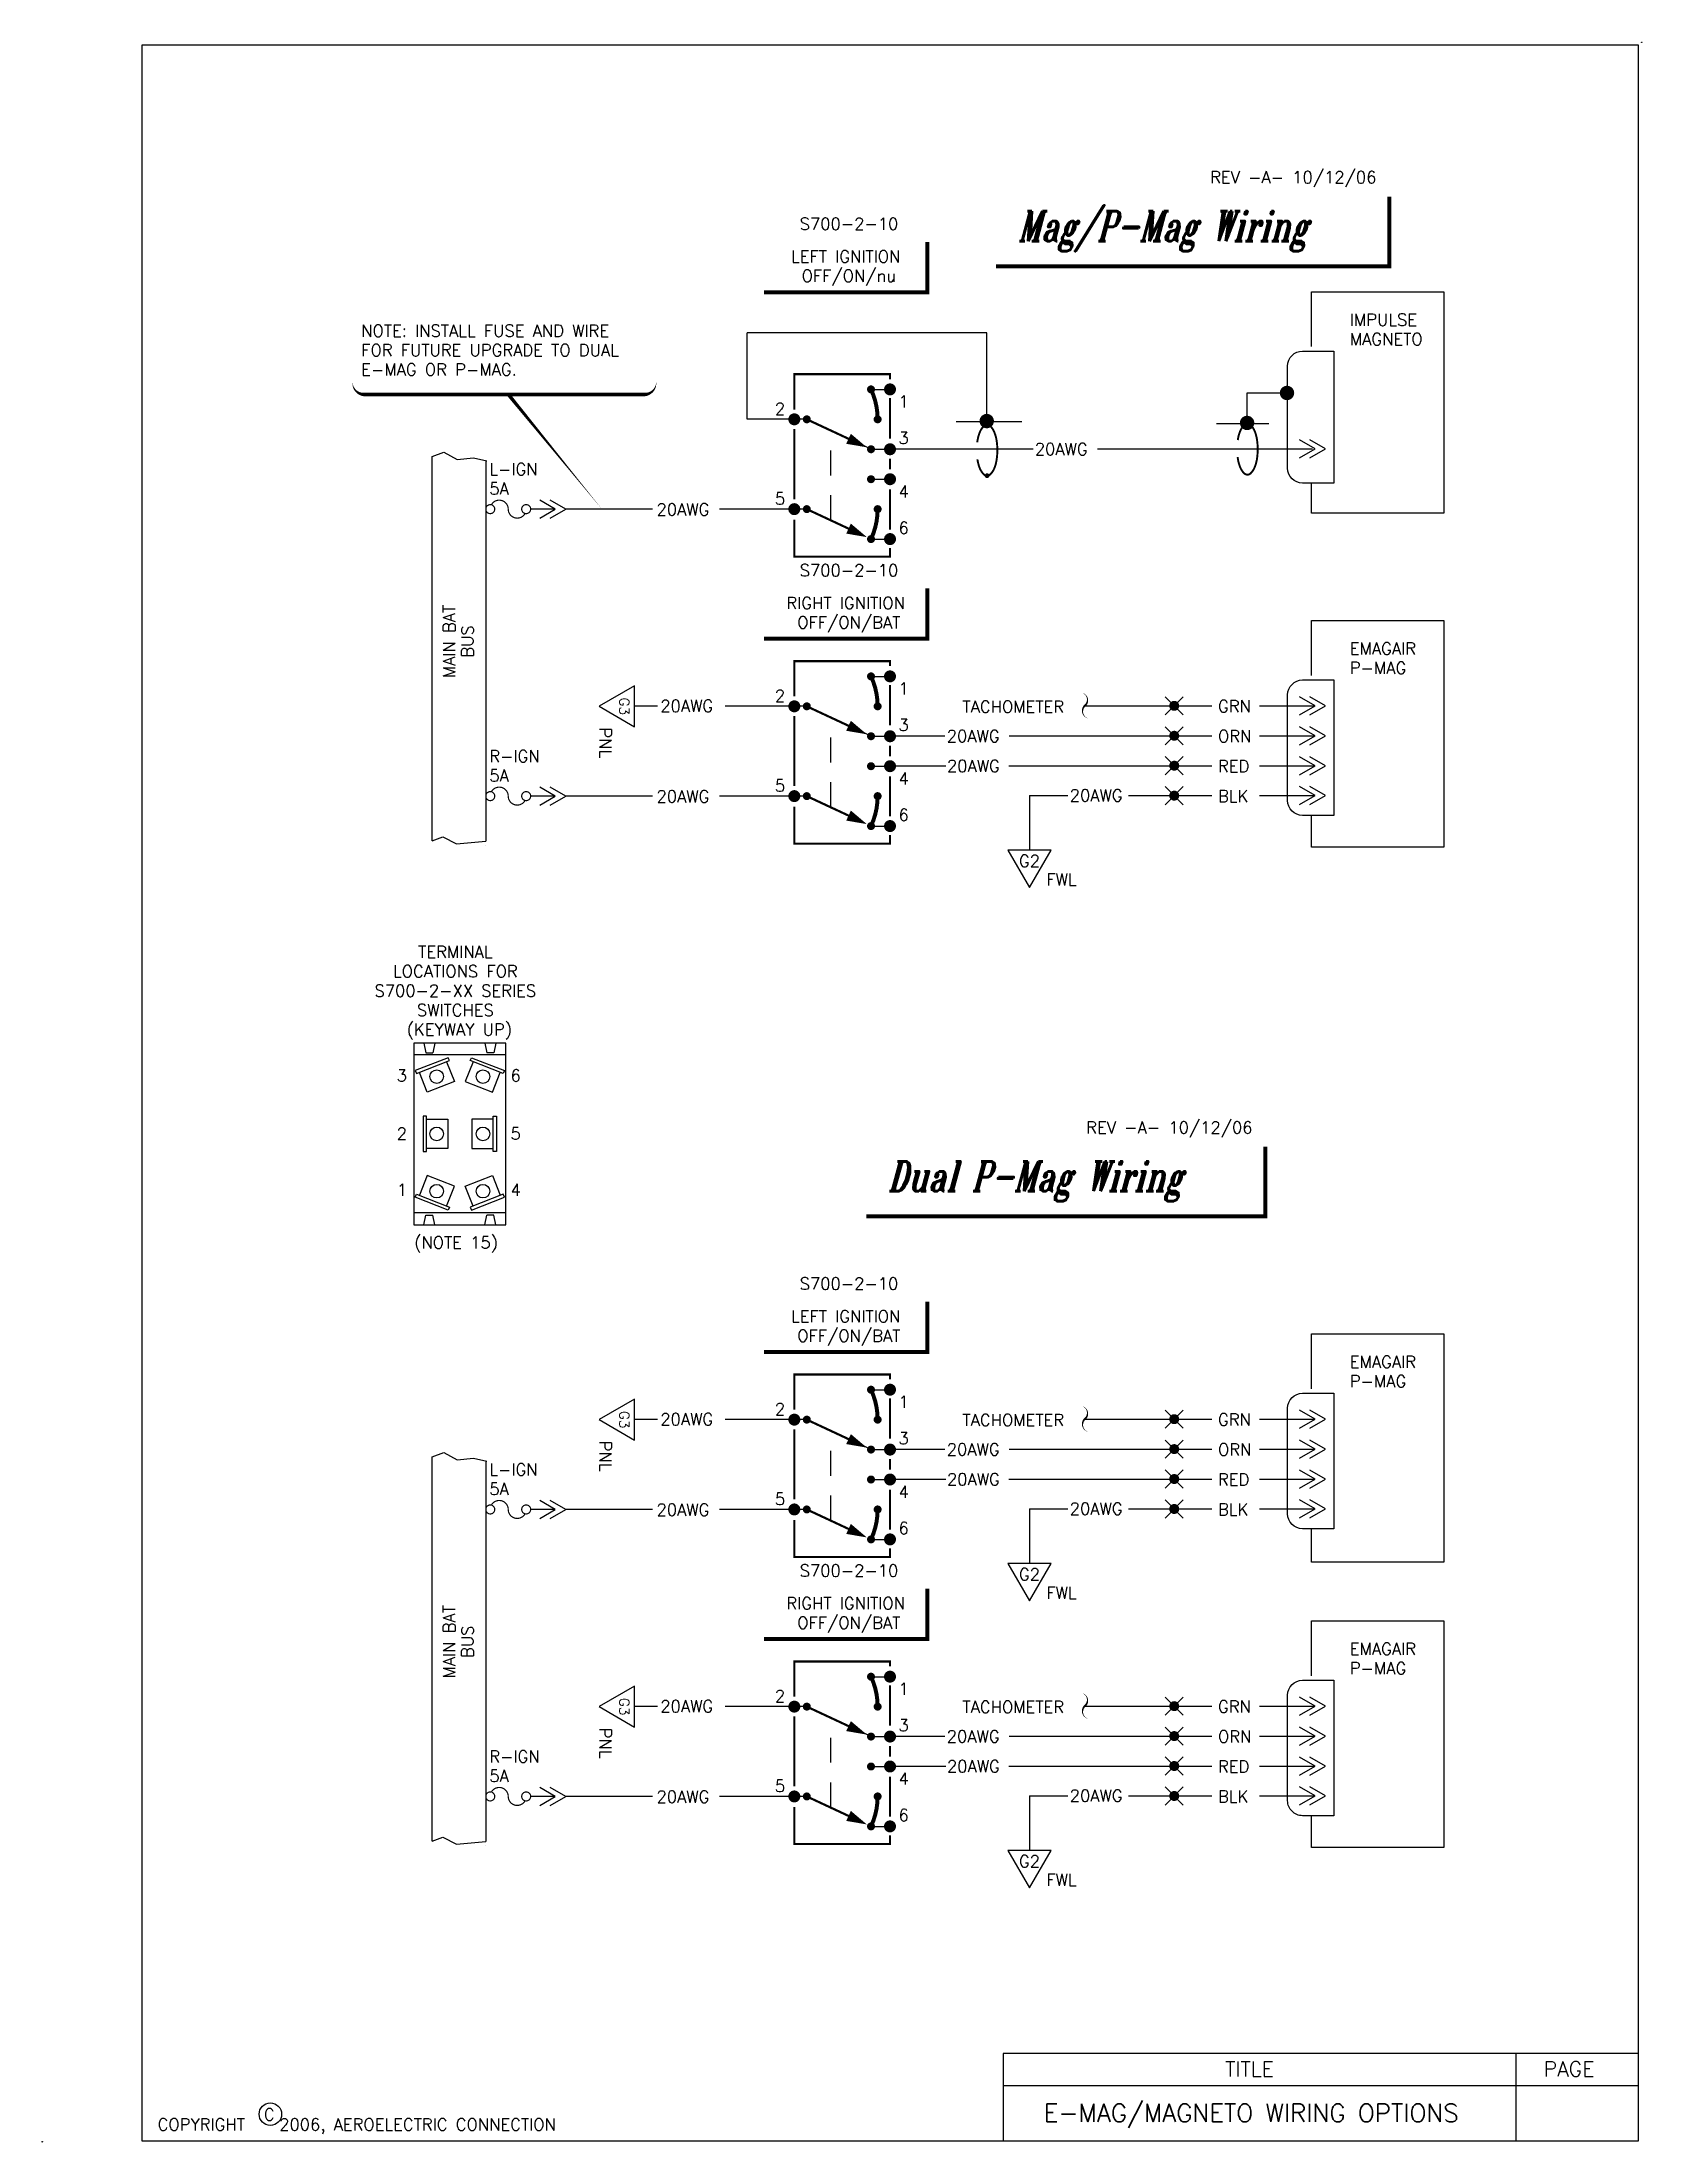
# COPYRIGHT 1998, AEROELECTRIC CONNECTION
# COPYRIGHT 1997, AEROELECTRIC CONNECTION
# Model space of a CAD drawing. Extents: x 7.3 to 15.4, y -0.3 to 10.2.
import ezdxf
from ezdxf.enums import TextEntityAlignment as Align

# ---------------------------------------------------------------- set-up
doc = ezdxf.new("R2010")
doc.units = 0
doc.header["$LTSCALE"] = 0.5
doc.header["$MEASUREMENT"] = 0
doc.linetypes.add('HIDDEN', pattern=[0.375, 0.25, -0.125])
doc.layers.get('0').update_dxf_attribs({"linetype": 'CONTINUOUS'})
doc.styles.add('ROMANT', font='romant.shx', dxfattribs={"width": 0.7, "oblique": 15})
doc.styles.get("Standard").update_dxf_attribs({"font": 'ROMANS.shx'})

# ---------------------------------------------------------------- blocks, each defined once
blk = doc.blocks.new('G3')
blk.add_lwpolyline([(-0.1029910085553745, 0), (3.552713678800501e-15, -0.1783856595406696), (0.1029910085553745, 0)], close=True)
for s, height, p in [('G3', 0.04999999998, (3.552713678800501e-15, -0.0765512365613148)), ('PNL', 0.05999961599994003, (0.1837461177171833, -0.1762893317780474))]:
    blk.add_text(s, height=height).set_placement(p, align=Align.CENTER)
blk = doc.blocks.new('G2')
blk.add_lwpolyline([(-0.1081406414737565, 0), (3.552713678800501e-15, -0.1873050853956357), (0.1081406414737565, 0)], close=True)
blk.add_text('G2', height=0.06).set_placement((0.0003153238489126409, -0.08411461235873219), align=Align.CENTER)
blk.add_text('FWL', height=0.06).set_placement((0.08495633431244887, -0.1774842586020675))
blk = doc.blocks.new('DOT')
at = {"color": 7}
blk.add_lwpolyline([(-0.01249999999999929, 0, 0.025, 0.025, 1), (0.01249999999999929, 0, 0.025, 0.025, 1)], format="xyseb", close=True, dxfattribs=at)
blk = doc.blocks.new('SPLICE')
for p, q in [((-0.04540863766729331, -0.04540863766729331), (0.04540863766729686, 0.04540863766729331)), ((0.04540863766729331, -0.04540863766730041), (-0.04540863766729331, 0.04540863766729331))]:
    blk.add_line(p, q)
blk.add_blockref('DOT', (0, 0))
blk = doc.blocks.new('SPADETERM')
at = {"color": 7}
for p, q in [((0, 0), (-0.09778629398190475, 0.0564569431535098)), ((-0.09778629398190475, -0.0564569431535098), (0, 0)), ((0.06509466086077254, 0), (-0.03269163312113221, 0.0564569431535098)), ((-0.03269163312113221, -0.0564569431535098), (0.06509466086077254, 0))]:
    blk.add_line(p, q, dxfattribs=at)
blk = doc.blocks.new('SPADTERM')
at = {"color": 7, "xscale": 0.8, "yscale": 0.8, "zscale": 0.8, "rotation": 270}
blk.add_blockref('SPADETERM', (0, 0.05207572868861732), dxfattribs=at)

msp = doc.modelspace()

# ---------------------------------------------------------------- linework, layer by layer
at = {"color": 7}
for p, q in [((12.0760830239172, 8.724267906672697), (10.8746823781678, 8.724267906672699)), ((10.8746823781678, 8.290720710624178), (10.8746823781678, 8.724267906672699)), ((12.0760830239172, 8.277959192839148), (12.0760830239172, 8.724267906672697)), ((13.38080042295013, 8.27959123452611), (13.38080042295013, 8.422887731143092)), ((13.38080042295013, 8.422887731143092), (13.5806557166102, 8.422887731143092)), ((11.11181870221737, 8.290720710624178), (10.8746823781678, 8.290720710624178)), ((12.25133383315009, 8.277959192839148), (11.9227433338308, 8.277959192839148)), ((13.48906629634219, 8.268694120077381), (13.22746073286373, 8.268694120077381)), ((9.296442750981637, 8.104752103002204), (9.355018038319699, 8.125513888168273)), ((9.296442750981637, 6.179493050189466), (9.296442750981637, 8.104752103002204)), ((9.355018038319699, 8.125513888168273), (9.422082696253863, 8.090039400807589)), ((11.59139009335219, 8.143102906558212), (12.3079197681319, 8.143102906558212)), ((12.63051753238491, 8.143102906558212), (13.70842514674408, 8.143102906558212)), ((9.422082696253863, 8.090039400807589), (9.504927273701952, 8.097922620221073)), ((9.504927273701952, 8.097922620221073), (9.570386002859841, 8.083327638824445)), ((9.566441022981362, 8.084207229807605), (9.56644102298136, 6.177494123346573)), ((9.913949589816394, 7.840720710624179), (9.790782359630832, 7.840720710624179)), ((9.913949589816397, 7.840720710624179), (9.835720554630875, 7.885886265146986)), ((9.835720554630875, 7.795555156101372), (9.913949589816397, 7.840720710624179)), ((9.966025318505014, 7.840720710624179), (9.887796283319492, 7.885886265146986)), ((9.887796283319492, 7.795555156101372), (9.966025318505014, 7.840720710624179)), ((10.40083977420476, 7.840720710624179), (9.966025318505014, 7.840720710624179)), ((11.11181870221737, 7.840720710624179), (10.73622230164823, 7.840720710624179)), ((10.42615220367909, 6.852822978512129), (10.31148136902805, 6.852822978512129)), ((11.11181870221737, 6.852822978512129), (10.76531529467055, 6.852822978512129)), ((12.57148215269602, 6.855205174446165), (13.20407487107475, 6.855205174446165)), ((13.44369886786357, 6.855205174446165), (13.71733009740493, 6.855205174446165)), ((11.59139009335219, 6.705205174446164), (11.86661328754182, 6.705205174446164)), ((12.18921105179483, 6.705205174446164), (13.20407487107475, 6.705205174446164)), ((13.44369886786357, 6.705205174446164), (13.71733009740493, 6.705205174446164)), ((11.59993634547507, 6.555205174446165), (11.87052394831964, 6.555205174446165)), ((12.1872946344166, 6.555205174446165), (13.20407487107475, 6.555205174446165)), ((13.44369886786357, 6.555205174446165), (13.71733009740493, 6.555205174446165)), ((9.913949589816397, 6.40282297851213), (9.835720554630875, 6.447988533034938)), ((9.966025318505014, 6.40282297851213), (9.887796283319492, 6.447988533034938)), ((9.913949589816394, 6.40282297851213), (9.790782359630832, 6.40282297851213)), ((9.835720554630875, 6.357657423989323), (9.913949589816397, 6.40282297851213)), ((9.887796283319492, 6.357657423989323), (9.966025318505014, 6.40282297851213)), ((10.40083977420476, 6.40282297851213), (9.966025318505014, 6.40282297851213)), ((11.11181870221737, 6.40282297851213), (10.73622230164823, 6.40282297851213)), ((12.28996922673597, 6.405205174446164), (12.48291142672875, 6.405205174446164)), ((12.28996922673597, 6.405205174446164), (12.28996922673598, 6.131982991458861)), ((12.78643891177771, 6.405205174446165), (13.20407487107475, 6.405205174446165)), ((13.44369886786357, 6.405205174446165), (13.71733009740493, 6.405205174446165)), ((9.296442750981637, 6.179493050189466), (9.35107305844122, 6.198856552420127)), ((9.35107305844122, 6.198856552420127), (9.418137716375384, 6.163382065059443)), ((9.418137716375384, 6.163382065059443), (9.56644102298136, 6.177494123346573)), ((9.566441022981362, 6.156670303076298), (9.566441022981362, 6.156670303076298)), ((9.205740509873916, 5.165640552812475), (9.205740509873916, 4.255096671712361)), ((9.665619375973055, 5.165640552812476), (9.205740509873916, 5.165640552812475)), ((9.255324118092283, 5.165640552812475), (9.265154442962144, 5.116988521060385)), ((9.310693800265186, 5.165640552812476), (9.300863475395325, 5.116988521060385)), ((9.560666085581783, 5.165640552812476), (9.570496410451643, 5.116988521060385)), ((9.616035767754685, 5.165640552812475), (9.606205442884825, 5.116988521060385)), ((9.665619375973055, 4.255096671712361), (9.665619375973055, 5.165640552812476)), ((9.665619375973055, 5.106538313065611), (9.205740509873916, 5.10653831306561)), ((9.377578945227773, 5.092396447840044), (9.212655029475592, 5.02729825507842)), ((9.21857363515071, 5.012303681768095), (9.383497550902893, 5.077401874529719)), ((9.265154442962144, 5.116988521060385), (9.300863475395325, 5.116988521060385)), ((9.36927997195874, 5.071789961360614), (9.408349390918303, 4.972809002172266)), ((9.383497550902893, 5.077401874529719), (9.377578945227773, 5.092396447840044)), ((9.502079913888227, 5.071789961360614), (9.463010494928664, 4.972809002172266)), ((9.487862334944076, 5.077401874529719), (9.493780940619196, 5.092396447840044)), ((9.65278625069626, 5.012303681768095), (9.487862334944076, 5.077401874529719)), ((9.493780940619196, 5.092396447840044), (9.658704856371376, 5.02729825507842)), ((9.606205442884825, 5.116988521060385), (9.570496410451643, 5.116988521060385)), ((9.212655029475592, 5.02729825507842), (9.21857363515071, 5.012303681768095)), ((9.271860633054423, 4.918934635748851), (9.23279121409486, 5.0179155949372)), ((9.408349390918303, 4.972809002172266), (9.271860633054423, 4.918934635748851)), ((9.463010494928664, 4.972809002172266), (9.599499252792544, 4.918934635748851)), ((9.599499252792544, 4.918934635748851), (9.638568671752108, 5.0179155949372)), ((9.658704856371376, 5.02729825507842), (9.65278625069626, 5.012303681768095)), ((9.252654894313238, 4.799021971882715), (9.252654894313238, 4.621715252642122)), ((9.26877528890817, 4.799021971882715), (9.252654894313238, 4.799021971882715)), ((9.26877528890817, 4.621715252642121), (9.26877528890817, 4.799021971882715)), ((9.26877528890817, 4.783736909879217), (9.37518792809959, 4.783736909879217)), ((9.37518792809959, 4.783736909879217), (9.37518792809959, 4.637000314645618)), ((9.496171957747379, 4.783736909879217), (9.496171957747379, 4.637000314645618)), ((9.602584596938797, 4.783736909879217), (9.496171957747379, 4.783736909879217)), ((9.602584596938797, 4.621715252642121), (9.602584596938797, 4.799021971882715)), ((9.602584596938797, 4.799021971882715), (9.618704991533729, 4.799021971882715)), ((9.618704991533729, 4.799021971882715), (9.618704991533729, 4.621715252642122)), ((9.37518792809959, 4.637000314645618), (9.26877528890817, 4.637000314645618)), ((9.496171957747379, 4.637000314645618), (9.602584596938799, 4.637000314645618)), ((9.252654894313238, 4.621715252642122), (9.26877528890817, 4.621715252642121)), ((9.618704991533729, 4.621715252642122), (9.602584596938797, 4.621715252642121)), ((9.271860633054423, 4.501802588775985), (9.23279121409486, 4.402821629587635)), ((9.408349390918303, 4.44792822235257), (9.271860633054423, 4.501802588775985)), ((9.36927997195874, 4.348947263164222), (9.408349390918303, 4.44792822235257)), ((9.463010494928664, 4.44792822235257), (9.599499252792544, 4.501802588775985)), ((9.502079913888227, 4.348947263164222), (9.463010494928664, 4.44792822235257)), ((9.599499252792544, 4.501802588775985), (9.638568671752108, 4.402821629587635)), ((9.665619375973055, 4.314198911459225), (9.205740509873916, 4.314198911459226)), ((9.212655029475592, 4.393438969446416), (9.21857363515071, 4.40843354275674)), ((9.377578945227773, 4.328340776684792), (9.212655029475592, 4.393438969446416)), ((9.21857363515071, 4.40843354275674), (9.383497550902893, 4.343335349995117)), ((9.383497550902893, 4.343335349995117), (9.377578945227773, 4.328340776684792)), ((9.65278625069626, 4.40843354275674), (9.487862334944076, 4.343335349995117)), ((9.487862334944076, 4.343335349995117), (9.493780940619196, 4.328340776684792)), ((9.493780940619196, 4.328340776684792), (9.658704856371376, 4.393438969446416)), ((9.658704856371376, 4.393438969446416), (9.65278625069626, 4.40843354275674)), ((9.205740509873916, 4.255096671712361), (9.665619375973055, 4.255096671712361)), ((9.255324118092283, 4.255096671712361), (9.265154442962144, 4.303748703464451)), ((9.265154442962144, 4.303748703464451), (9.300863475395325, 4.303748703464451)), ((9.310693800265186, 4.25509667171236), (9.300863475395325, 4.303748703464451)), ((9.560666085581783, 4.25509667171236), (9.570496410451643, 4.303748703464451)), ((9.606205442884825, 4.303748703464451), (9.570496410451643, 4.303748703464451)), ((9.616035767754685, 4.255096671712361), (9.606205442884825, 4.303748703464451)), ((10.42615220367909, 3.27879792849756), (10.31148136902805, 3.27879792849756)), ((11.11181870221737, 3.27879792849756), (10.76531529467055, 3.27879792849756)), ((12.57148215269602, 3.281180124431596), (13.20407487107475, 3.281180124431596)), ((13.44369886786357, 3.281180124431596), (13.71733009740493, 3.281180124431596)), ((9.296442750981637, 3.092829320875586), (9.355018038319699, 3.113591106041655)), ((9.296442750981637, 1.167570268062848), (9.296442750981637, 3.092829320875586)), ((9.355018038319699, 3.113591106041655), (9.422082696253863, 3.078116618680971)), ((9.422082696253863, 3.078116618680971), (9.504927273701952, 3.085999838094455)), ((9.504927273701952, 3.085999838094455), (9.570386002859841, 3.071404856697827)), ((9.566441022981362, 3.072284447680987), (9.56644102298136, 1.165571341219955)), ((11.59139009335219, 3.131180124431594), (11.86661328754182, 3.131180124431594)), ((12.18921105179483, 3.131180124431594), (13.20407487107475, 3.131180124431595)), ((13.44369886786357, 3.131180124431595), (13.71733009740493, 3.131180124431595)), ((11.59993634547507, 2.981180124431596), (11.87052394831964, 2.981180124431596)), ((12.1872946344166, 2.981180124431596), (13.20407487107475, 2.981180124431596)), ((13.44369886786357, 2.981180124431596), (13.71733009740493, 2.981180124431596)), ((9.913949589816397, 2.828797928497561), (9.835720554630875, 2.873963483020368)), ((9.966025318505014, 2.828797928497561), (9.887796283319492, 2.873963483020368)), ((9.913949589816394, 2.828797928497561), (9.790782359630832, 2.828797928497561)), ((9.835720554630875, 2.783632373974754), (9.913949589816397, 2.828797928497561)), ((9.887796283319492, 2.783632373974754), (9.966025318505014, 2.828797928497561)), ((10.40083977420476, 2.828797928497561), (9.966025318505014, 2.828797928497561)), ((11.11181870221737, 2.828797928497561), (10.73622230164823, 2.828797928497561)), ((12.28996922673597, 2.831180124431595), (12.48291142672875, 2.831180124431595)), ((12.28996922673597, 2.831180124431595), (12.28996922673598, 2.557957941444292)), ((12.78643891177771, 2.831180124431596), (13.20407487107475, 2.831180124431596)), ((13.44369886786357, 2.831180124431596), (13.71733009740493, 2.831180124431596)), ((10.42615220367909, 1.840900196385511), (10.31148136902805, 1.840900196385511)), ((11.11181870221737, 1.840900196385511), (10.76531529467055, 1.840900196385511)), ((12.57148215269602, 1.843282392319547), (13.20407487107475, 1.843282392319547)), ((13.44369886786357, 1.843282392319547), (13.71733009740493, 1.843282392319547)), ((11.59139009335219, 1.693282392319546), (11.86661328754182, 1.693282392319546)), ((12.18921105179483, 1.693282392319546), (13.20407487107475, 1.693282392319547)), ((13.44369886786357, 1.693282392319547), (13.71733009740493, 1.693282392319547)), ((11.59993634547507, 1.543282392319547), (11.87052394831964, 1.543282392319547)), ((12.1872946344166, 1.543282392319547), (13.20407487107475, 1.543282392319547)), ((13.44369886786357, 1.543282392319547), (13.71733009740493, 1.543282392319547)), ((9.913949589816394, 1.390900196385513), (9.790782359630832, 1.390900196385513)), ((9.913949589816397, 1.390900196385513), (9.835720554630875, 1.43606575090832)), ((9.835720554630875, 1.345734641862705), (9.913949589816397, 1.390900196385513)), ((9.966025318505014, 1.390900196385513), (9.887796283319492, 1.43606575090832)), ((9.887796283319492, 1.345734641862705), (9.966025318505014, 1.390900196385513)), ((10.40083977420476, 1.390900196385513), (9.966025318505014, 1.390900196385513)), ((11.11181870221737, 1.390900196385513), (10.73622230164823, 1.390900196385513)), ((12.28996922673597, 1.393282392319546), (12.28996922673598, 1.120060209332244)), ((12.28996922673597, 1.393282392319546), (12.48291142672875, 1.393282392319546)), ((12.78643891177771, 1.393282392319547), (13.20407487107475, 1.393282392319547)), ((13.44369886786357, 1.393282392319547), (13.71733009740493, 1.393282392319547)), ((9.296442750981637, 1.167570268062848), (9.35107305844122, 1.186933770293509)), ((9.35107305844122, 1.186933770293509), (9.418137716375384, 1.151459282932825)), ((9.418137716375384, 1.151459282932825), (9.56644102298136, 1.165571341219955)), ((9.566441022981362, 1.14474752094968), (9.566441022981362, 1.14474752094968)), ((15.34281548912757, 0.1036644057132143), (12.15792630630171, 0.1036644057132143)), ((12.15792630630171, 0.1036644057132143), (12.15792630630171, -0.3344706116006613)), ((14.72794683670853, 0.1036644057132143), (14.72794683670853, -0.3344706116006613)), ((15.34281548912757, -0.058710758465228), (12.15792630630171, -0.05871075846523155))]:
    msp.add_line(p, q, dxfattribs=at)
for p, q in [((11.49611854988627, 8.44068173507192), (11.59139009335219, 8.44068173507192)), ((11.17435892846829, 8.290720710624178), (11.09681870221737, 8.290720710624178)), ((11.49611854988627, 8.14068173507192), (11.17435892846829, 8.290720710624178)), ((11.49611854988627, 8.14068173507192), (11.59139009335219, 8.14068173507192)), ((11.49611854988627, 7.99068173507192), (11.59139009335219, 7.99068173507192)), ((11.17435892846829, 7.840720710624179), (11.09681870221737, 7.840720710624179)), ((11.49611854988627, 7.69068173507192), (11.59139009335219, 7.69068173507192)), ((11.49611854988627, 7.002784002959871), (11.59139009335219, 7.002784002959871)), ((11.17435892846829, 6.852822978512129), (11.09681870221737, 6.852822978512129)), ((11.49611854988627, 6.702784002959872), (11.17435892846829, 6.85282297851213)), ((11.49611854988627, 6.702784002959872), (11.59139009335219, 6.702784002959872)), ((11.49611854988627, 6.552784002959871), (11.59139009335219, 6.552784002959871)), ((11.17435892846829, 6.40282297851213), (11.09681870221737, 6.40282297851213)), ((11.49611854988627, 6.252784002959872), (11.59139009335219, 6.252784002959872)), ((11.49611854988627, 3.428758952945302), (11.59139009335219, 3.428758952945302)), ((11.17435892846829, 3.27879792849756), (11.09681870221737, 3.27879792849756)), ((11.49611854988627, 3.128758952945303), (11.17435892846829, 3.278797928497561)), ((11.49611854988627, 3.128758952945303), (11.59139009335219, 3.128758952945303)), ((11.49611854988627, 2.978758952945302), (11.59139009335219, 2.978758952945302)), ((11.17435892846829, 2.828797928497561), (11.09681870221737, 2.828797928497561)), ((11.49611854988627, 2.678758952945302), (11.59139009335219, 2.678758952945302)), ((11.49611854988627, 1.990861220833253), (11.59139009335219, 1.990861220833253)), ((11.17435892846829, 1.840900196385511), (11.09681870221737, 1.840900196385511)), ((11.49611854988627, 1.690861220833254), (11.17435892846829, 1.840900196385512)), ((11.49611854988627, 1.690861220833254), (11.59139009335219, 1.690861220833254)), ((11.49611854988627, 1.540861220833253), (11.59139009335219, 1.540861220833253)), ((11.17435892846829, 1.390900196385513), (11.09681870221737, 1.390900196385513)), ((11.49611854988627, 1.240861220833254), (11.59139009335219, 1.240861220833254))]:
    msp.add_line(p, q)
at = {"linetype": 'HIDDEN'}
for p, q in [((11.29398374585682, 7.784938742170513), (11.29398374585682, 8.234938742170513)), ((11.29398374585682, 6.347041010058464), (11.29398374585682, 6.797041010058464)), ((11.29398374585682, 2.773015960043895), (11.29398374585682, 3.223015960043894)), ((11.29398374585682, 1.335118227931846), (11.29398374585682, 1.785118227931846))]:
    msp.add_line(p, q, dxfattribs=at)
at = {"color": 3}
msp.add_lwpolyline([(15.34281548912754, -0.3344706116006613), (15.34281548912754, 10.16552938839934), (7.842815489127545, 10.16552938839934), (7.842815489127545, -0.3344706116006613)], close=True, dxfattribs=at)
at = {"color": 7}
for points, format in [([(12.12271313946046, 9.05779834308991, 0.02, 0.02, 0), (14.09276440570878, 9.05779834308991, 0.02, 0.02, 0), (14.09276440570878, 9.406614883962577, 0, 0, 0), (12.12271313946046, 9.406614883962579, 0, 0, 0), (12.12271313946046, 9.051338778879867, 0, 0, 0)], "xyseb"), ([(13.81490650453003, 7.970950655931175), (13.65880949061055, 7.970950655931175, -0.414213562373095), (13.58380949061055, 8.045950655931176), (13.58380949061054, 8.55778543444408, -0.414213562373095), (13.65880949061054, 8.63278543444408), (13.81490650453003, 8.63278543444408), (13.81490650453003, 7.970950655931175)], "xyb"), ([(9.678981398333278, 8.414922951464082, 0.018, 0, 0), (10.147110082448, 7.841128875344634, 0, 0, 0)], "xyseb"), ([(13.81490650453003, 6.306255906891599), (13.65880949061055, 6.306255906891599, -0.414213562373095), (13.58380949061055, 6.381255906891599), (13.58380949061054, 6.909890472774501, -0.414213562373095), (13.65880949061054, 6.984890472774501), (13.81490650453003, 6.984890472774501), (13.81490650453003, 6.306255906891599)], "xyb"), ([(12.58298901231667, 6.792665841671948, 0, 0.01, -0.591879645207404), (12.5684159720246, 6.856602258816238, 0.01, 0, 0.591879645207404), (12.55384293173253, 6.920538675960536, 0, 0, 0.591879645207404)], "xyseb"), ([(11.47203599003058, 4.296918127191131, 0.02, 0.02, 0), (13.47206373119225, 4.29691812719113, 0.02, 0.02, 0), (13.47206373119225, 4.645734668063798, 0, 0, 0), (11.47203599003058, 4.645734668063799, 0, 0, 0), (11.47203599003058, 4.290458562981088, 0, 0, 0)], "xyseb"), ([(13.81490650453003, 2.73223085687703), (13.65880949061055, 2.73223085687703, -0.414213562373095), (13.58380949061055, 2.80723085687703), (13.58380949061054, 3.335865422759932, -0.414213562373095), (13.65880949061054, 3.410865422759932), (13.81490650453003, 3.410865422759932), (13.81490650453003, 2.73223085687703)], "xyb"), ([(12.58298901231667, 3.218640791657379, 0, 0.01, -0.591879645207404), (12.5684159720246, 3.28257720880167, 0.01, 0, 0.591879645207404), (12.55384293173253, 3.346513625945967, 0, 0, 0.591879645207404)], "xyseb"), ([(12.58298901231667, 1.78074305954533, 0, 0.01, -0.591879645207404), (12.5684159720246, 1.844679476689621, 0.01, 0, 0.591879645207404), (12.55384293173253, 1.908615893833919, 0, 0, 0.591879645207404)], "xyseb"), ([(13.81490650453003, 1.294333124764981), (13.65880949061055, 1.294333124764981, -0.414213562373095), (13.58380949061055, 1.369333124764982), (13.58380949061054, 1.897967690647883, -0.414213562373095), (13.65880949061054, 1.972967690647883), (13.81490650453003, 1.972967690647883), (13.81490650453003, 1.294333124764981)], "xyb")]:
    msp.add_lwpolyline(points, format=format, dxfattribs=at)
for points in [[(10.95983454791723, 8.92733217785218, 0.02, 0.02, 0), (11.77765926445207, 8.92733217785218, 0.02, 0.02, 0), (11.77765926445207, 9.179642207060876, 0, 0, 0), (10.95983454791723, 9.179642207060876, 0, 0, 0), (10.95983454791723, 8.92733217785218, 0, 0, 0)], [(9.521214301147445, 8.414922951464082, 0.018, 0.018, 0), (8.957932624098191, 8.414922951464082, 0.018, 0, -0.4142135623730951), (8.897932624098193, 8.47492295146408, 0, 0, 0)], [(10.41968322276912, 8.47492295146408, 0, 0.018, -0.4142135623731037), (10.35968322276912, 8.414922951464082, 0.018, 0.018, 0), (9.490178146702796, 8.414922951464082, 0.018, 0.018, 0)], [(11.11181870221737, 8.339882941762268, 0.0110390673, 0.0110390673, 0), (11.11181870221737, 8.516516723627436, 0.0110390673, 0.0110390673, 0), (11.59139009335219, 8.516516723627436, 0.0110390673, 0.0110390673, 0), (11.59139009335219, 8.491863622192108, 0.0110390673, 0.0110390673, 0)], [(11.52934845342425, 8.290720710624178, 0.02, 0.02, 0.1094674618432523), (11.49611854988628, 8.440681735071902, 0.02, 0.02, 0.1094674618432523)], [(11.59139009335219, 8.397993201926619, 0.0110390673, 0.0110390673, 0), (11.59139009335219, 8.194607291351392, 0.0110390673, 0.0110390673, 0)], [(11.11181870221737, 7.890645930491711, 0.0110390673, 0.0110390673, 0), (11.11181870221737, 8.241542501484137, 0.0110390673, 0.0110390673, 0)], [(11.17435892846829, 8.290720710624178, 0.0110390673, 0.0110390673, 0), (11.41360856324535, 8.179156773716848, 0.0110390673, 0.0110390673, 0)], [(11.47504831419945, 8.150506947331818, 0, 0.05519533649999999, 0), (11.38351276725873, 8.193190673863684, 0.05519533649999999, 0.05519533649999999, 0)], [(11.59139009335219, 8.09403184106694, 0.0110390673, 0.0110390673, 0), (11.59139009335219, 8.04039160091523, 0.0110390673, 0.0110390673, 0)], [(11.59139009335219, 7.939816150630778, 0.0110390673, 0.0110390673, 0), (11.59139009335219, 7.738665250061873, 0.0110390673, 0.0110390673, 0)], [(11.11181870221737, 7.787835470200938, 0.0110390673, 0.0110390673, 0), (11.11181870221737, 7.602261648310486, 0.0110390673, 0.0110390673, 0), (11.59139009335219, 7.602261648310486, 0.0110390673, 0.0110390673, 0), (11.59139009335219, 7.646142357769491, 0.0110390673, 0.0110390673, 0)], [(11.17435892846829, 7.840720710624179, 0.0110390673, 0.0110390673, 0), (11.41360856324535, 7.729156773716849, 0.0110390673, 0.0110390673, 0)], [(11.49608870628224, 7.690766302344183, 0.02, 0.02, 0.1094674618432523), (11.52934845342425, 7.840720710624177, 0.02, 0.02, 0.1094674618432523)], [(11.47504831419945, 7.700506947331818, 0, 0.05519533649999999, 0), (11.38351276725873, 7.743190673863684, 0.05519533649999999, 0.05519533649999999, 0)], [(10.95983454791723, 7.191238363758851, 0.02, 0.02, 0), (11.77765926445207, 7.191238363758851, 0.02, 0.02, 0), (11.77765926445207, 7.443548392967545, 0, 0, 0), (10.95983454791723, 7.443548392967545, 0, 0, 0), (10.95983454791723, 7.191238363758851, 0, 0, 0)], [(11.11181870221737, 6.901985209650219, 0.0110390673, 0.0110390673, 0), (11.11181870221737, 7.078618991515387, 0.0110390673, 0.0110390673, 0), (11.59139009335219, 7.078618991515387, 0.0110390673, 0.0110390673, 0), (11.59139009335219, 7.053965890080059, 0.0110390673, 0.0110390673, 0)], [(11.52934845342425, 6.852822978512129, 0.02, 0.02, 0.1094674618432523), (11.49611854988628, 7.002784002959853, 0.02, 0.02, 0.1094674618432523)], [(11.59139009335219, 6.96009546981457, 0.0110390673, 0.0110390673, 0), (11.59139009335219, 6.756709559239344, 0.0110390673, 0.0110390673, 0)], [(11.17435892846829, 6.85282297851213, 0.0110390673, 0.0110390673, 0), (11.41360856324535, 6.741259041604799, 0.0110390673, 0.0110390673, 0)], [(11.11181870221737, 6.452748198379663, 0.0110390673, 0.0110390673, 0), (11.11181870221737, 6.803644769372088, 0.0110390673, 0.0110390673, 0)], [(11.47504831419945, 6.71260921521977, 0, 0.05519533649999999, 0), (11.38351276725873, 6.755292941751636, 0.05519533649999999, 0.05519533649999999, 0)], [(11.59139009335219, 6.65613410895489, 0.0110390673, 0.0110390673, 0), (11.59139009335219, 6.602493868803181, 0.0110390673, 0.0110390673, 0)], [(11.59139009335219, 6.501918418518729, 0.0110390673, 0.0110390673, 0), (11.59139009335219, 6.300767517949823, 0.0110390673, 0.0110390673, 0)], [(11.11181870221737, 6.349937738088889, 0.0110390673, 0.0110390673, 0), (11.11181870221737, 6.164363916198437, 0.0110390673, 0.0110390673, 0), (11.59139009335219, 6.164363916198437, 0.0110390673, 0.0110390673, 0), (11.59139009335219, 6.208244625657442, 0.0110390673, 0.0110390673, 0)], [(11.17435892846829, 6.40282297851213, 0.0110390673, 0.0110390673, 0), (11.41360856324535, 6.2912590416048, 0.0110390673, 0.0110390673, 0)], [(11.47504831419945, 6.262609215219769, 0, 0.05519533649999999, 0), (11.38351276725873, 6.305292941751635, 0.05519533649999999, 0.05519533649999999, 0)], [(11.49608870628224, 6.252868570232135, 0.02, 0.02, 0.1094674618432523), (11.52934845342425, 6.402822978512129, 0.02, 0.02, 0.1094674618432523)], [(10.95983454791723, 3.617213313744282, 0.02, 0.02, 0), (11.77765926445207, 3.617213313744282, 0.02, 0.02, 0), (11.77765926445207, 3.869523342952976, 0, 0, 0), (10.95983454791723, 3.869523342952976, 0, 0, 0), (10.95983454791723, 3.617213313744282, 0, 0, 0)], [(11.11181870221737, 3.32796015963565, 0.0110390673, 0.0110390673, 0), (11.11181870221737, 3.504593941500818, 0.0110390673, 0.0110390673, 0), (11.59139009335219, 3.504593941500818, 0.0110390673, 0.0110390673, 0), (11.59139009335219, 3.47994084006549, 0.0110390673, 0.0110390673, 0)], [(11.52934845342425, 3.27879792849756, 0.02, 0.02, 0.1094674618432523), (11.49611854988628, 3.428758952945284, 0.02, 0.02, 0.1094674618432523)], [(11.59139009335219, 3.386070419800001, 0.0110390673, 0.0110390673, 0), (11.59139009335219, 3.182684509224774, 0.0110390673, 0.0110390673, 0)], [(11.17435892846829, 3.278797928497561, 0.0110390673, 0.0110390673, 0), (11.41360856324535, 3.16723399159023, 0.0110390673, 0.0110390673, 0)], [(11.11181870221737, 2.878723148365094, 0.0110390673, 0.0110390673, 0), (11.11181870221737, 3.229619719357518, 0.0110390673, 0.0110390673, 0)], [(11.47504831419945, 3.1385841652052, 0, 0.05519533649999999, 0), (11.38351276725873, 3.181267891737066, 0.05519533649999999, 0.05519533649999999, 0)], [(11.59139009335219, 3.082109058940321, 0.0110390673, 0.0110390673, 0), (11.59139009335219, 3.028468818788613, 0.0110390673, 0.0110390673, 0)], [(11.59139009335219, 2.92789336850416, 0.0110390673, 0.0110390673, 0), (11.59139009335219, 2.726742467935254, 0.0110390673, 0.0110390673, 0)], [(11.11181870221737, 2.77591268807432, 0.0110390673, 0.0110390673, 0), (11.11181870221737, 2.590338866183868, 0.0110390673, 0.0110390673, 0), (11.59139009335219, 2.590338866183868, 0.0110390673, 0.0110390673, 0), (11.59139009335219, 2.634219575642873, 0.0110390673, 0.0110390673, 0)], [(11.17435892846829, 2.828797928497561, 0.0110390673, 0.0110390673, 0), (11.41360856324535, 2.717233991590231, 0.0110390673, 0.0110390673, 0)], [(11.47504831419945, 2.6885841652052, 0, 0.05519533649999999, 0), (11.38351276725873, 2.731267891737066, 0.05519533649999999, 0.05519533649999999, 0)], [(11.49608870628224, 2.678843520217566, 0.02, 0.02, 0.1094674618432523), (11.52934845342425, 2.82879792849756, 0.02, 0.02, 0.1094674618432523)], [(10.95983454791723, 2.179315581632233, 0.02, 0.02, 0), (11.77765926445207, 2.179315581632233, 0.02, 0.02, 0), (11.77765926445207, 2.431625610840928, 0, 0, 0), (10.95983454791723, 2.431625610840928, 0, 0, 0), (10.95983454791723, 2.179315581632233, 0, 0, 0)], [(11.11181870221737, 1.890062427523601, 0.0110390673, 0.0110390673, 0), (11.11181870221737, 2.066696209388769, 0.0110390673, 0.0110390673, 0), (11.59139009335219, 2.066696209388769, 0.0110390673, 0.0110390673, 0), (11.59139009335219, 2.042043107953441, 0.0110390673, 0.0110390673, 0)], [(11.52934845342425, 1.840900196385511, 0.02, 0.02, 0.1094674618432523), (11.49611854988628, 1.990861220833235, 0.02, 0.02, 0.1094674618432523)], [(11.59139009335219, 1.948172687687952, 0.0110390673, 0.0110390673, 0), (11.59139009335219, 1.744786777112725, 0.0110390673, 0.0110390673, 0)], [(11.11181870221737, 1.440825416253045, 0.0110390673, 0.0110390673, 0), (11.11181870221737, 1.79172198724547, 0.0110390673, 0.0110390673, 0)], [(11.17435892846829, 1.840900196385512, 0.0110390673, 0.0110390673, 0), (11.41360856324535, 1.729336259478181, 0.0110390673, 0.0110390673, 0)], [(11.47504831419945, 1.700686433093152, 0, 0.05519533649999999, 0), (11.38351276725873, 1.743370159625018, 0.05519533649999999, 0.05519533649999999, 0)], [(11.59139009335219, 1.644211326828272, 0.0110390673, 0.0110390673, 0), (11.59139009335219, 1.590571086676564, 0.0110390673, 0.0110390673, 0)], [(11.59139009335219, 1.489995636392111, 0.0110390673, 0.0110390673, 0), (11.59139009335219, 1.288844735823205, 0.0110390673, 0.0110390673, 0)], [(11.17435892846829, 1.390900196385513, 0.0110390673, 0.0110390673, 0), (11.41360856324535, 1.279336259478182, 0.0110390673, 0.0110390673, 0)], [(11.49608870628224, 1.240945788105517, 0.02, 0.02, 0.1094674618432523), (11.52934845342425, 1.390900196385511, 0.02, 0.02, 0.1094674618432523)], [(11.11181870221737, 1.338014955962271, 0.0110390673, 0.0110390673, 0), (11.11181870221737, 1.152441134071819, 0.0110390673, 0.0110390673, 0), (11.59139009335219, 1.152441134071819, 0.0110390673, 0.0110390673, 0), (11.59139009335219, 1.196321843530824, 0.0110390673, 0.0110390673, 0)], [(11.47504831419945, 1.250686433093152, 0, 0.05519533649999999, 0), (11.38351276725873, 1.293370159625018, 0.05519533649999999, 0.05519533649999999, 0)]]:
    msp.add_lwpolyline(points, format="xyseb")
for points in [[(13.70266666826453, 8.654925206177602), (13.70266666826453, 8.930229422599773), (14.36634800642565, 8.930229422599773), (14.36634800642565, 7.820428742383821), (13.70266666826453, 7.820428742383821), (13.70266666826453, 7.970950655931175)], [(13.70266666826453, 7.007030244508022), (13.70266666826453, 7.282334460930193), (14.36634800642565, 7.282334460930193), (14.36634800642565, 6.147419123352427), (13.70266666826453, 6.147419123352427), (13.70266666826453, 6.306255906891599)], [(13.70266666826453, 3.433005194493453), (13.70266666826453, 3.708309410915624), (14.36634800642565, 3.708309410915624), (14.36634800642565, 2.564909180974666), (13.70266666826453, 2.564909180974666), (13.70266666826453, 2.73223085687703)], [(13.70266666826453, 1.995107462381404), (13.70266666826453, 2.270411678803575), (14.36634800642565, 2.270411678803575), (14.36634800642565, 1.135496341225809), (13.70266666826453, 1.135496341225809), (13.70266666826453, 1.294333124764981)]]:
    msp.add_lwpolyline(points, dxfattribs=at)
for points in [[(11.48611854988627, 8.44068173507192, 0.02, 0.02, 1), (11.50611854988627, 8.44068173507192, 0.02, 0.02, 1)], [(11.57639009335219, 8.44068173507192, 0.03, 0.03, 1), (11.60639009335219, 8.44068173507192, 0.03, 0.03, 1)], [(11.09681870221737, 8.290720710624178, 0.03, 0.03, 1), (11.12681870221737, 8.290720710624178, 0.03, 0.03, 1)], [(11.16435892846829, 8.290720710624178, 0.02, 0.02, 1), (11.18435892846829, 8.290720710624178, 0.02, 0.02, 1)], [(11.51934844639433, 8.290650062931128, 0.02, 0.02, 1), (11.53934844639433, 8.290650062931128, 0.02, 0.02, 1)], [(11.48611854988627, 8.14068173507192, 0.02, 0.02, 1), (11.50611854988627, 8.14068173507192, 0.02, 0.02, 1)], [(11.57639009335219, 8.14068173507192, 0.03, 0.03, 1), (11.60639009335219, 8.14068173507192, 0.03, 0.03, 1)], [(11.48611854988627, 7.99068173507192, 0.02, 0.02, 1), (11.50611854988627, 7.99068173507192, 0.02, 0.02, 1)], [(11.57639009335219, 7.99068173507192, 0.03, 0.03, 1), (11.60639009335219, 7.99068173507192, 0.03, 0.03, 1)], [(11.09681870221737, 7.840720710624179, 0.03, 0.03, 1), (11.12681870221737, 7.840720710624179, 0.03, 0.03, 1)], [(11.16435892846829, 7.840720710624179, 0.02, 0.02, 1), (11.18435892846829, 7.840720710624179, 0.02, 0.02, 1)], [(11.51934845342425, 7.840720710624178, 0.02, 0.02, 1), (11.53934845342425, 7.840720710624178, 0.02, 0.02, 1)], [(11.48611854988627, 7.69068173507192, 0.02, 0.02, 1), (11.50611854988627, 7.69068173507192, 0.02, 0.02, 1)], [(11.57639009335219, 7.69068173507192, 0.03, 0.03, 1), (11.60639009335219, 7.69068173507192, 0.03, 0.03, 1)], [(11.48611854988627, 7.002784002959871, 0.02, 0.02, 1), (11.50611854988627, 7.002784002959871, 0.02, 0.02, 1)], [(11.57639009335219, 7.002784002959871, 0.03, 0.03, 1), (11.60639009335219, 7.002784002959871, 0.03, 0.03, 1)], [(11.09681870221737, 6.852822978512129, 0.03, 0.03, 1), (11.12681870221737, 6.852822978512129, 0.03, 0.03, 1)], [(11.16435892846829, 6.852822978512129, 0.02, 0.02, 1), (11.18435892846829, 6.852822978512129, 0.02, 0.02, 1)], [(11.51934844639433, 6.85275233081908, 0.02, 0.02, 1), (11.53934844639433, 6.85275233081908, 0.02, 0.02, 1)], [(11.48611854988627, 6.702784002959872, 0.02, 0.02, 1), (11.50611854988627, 6.702784002959872, 0.02, 0.02, 1)], [(11.57639009335219, 6.702784002959872, 0.03, 0.03, 1), (11.60639009335219, 6.702784002959872, 0.03, 0.03, 1)], [(11.48611854988627, 6.552784002959871, 0.02, 0.02, 1), (11.50611854988627, 6.552784002959871, 0.02, 0.02, 1)], [(11.57639009335219, 6.552784002959871, 0.03, 0.03, 1), (11.60639009335219, 6.552784002959871, 0.03, 0.03, 1)], [(11.09681870221737, 6.40282297851213, 0.03, 0.03, 1), (11.12681870221737, 6.40282297851213, 0.03, 0.03, 1)], [(11.16435892846829, 6.40282297851213, 0.02, 0.02, 1), (11.18435892846829, 6.40282297851213, 0.02, 0.02, 1)], [(11.51934845342425, 6.40282297851213, 0.02, 0.02, 1), (11.53934845342425, 6.40282297851213, 0.02, 0.02, 1)], [(11.48611854988627, 6.252784002959872, 0.02, 0.02, 1), (11.50611854988627, 6.252784002959872, 0.02, 0.02, 1)], [(11.57639009335219, 6.252784002959872, 0.03, 0.03, 1), (11.60639009335219, 6.252784002959872, 0.03, 0.03, 1)], [(11.48611854988627, 3.428758952945302, 0.02, 0.02, 1), (11.50611854988627, 3.428758952945302, 0.02, 0.02, 1)], [(11.57639009335219, 3.428758952945302, 0.03, 0.03, 1), (11.60639009335219, 3.428758952945302, 0.03, 0.03, 1)], [(11.09681870221737, 3.27879792849756, 0.03, 0.03, 1), (11.12681870221737, 3.27879792849756, 0.03, 0.03, 1)], [(11.16435892846829, 3.27879792849756, 0.02, 0.02, 1), (11.18435892846829, 3.27879792849756, 0.02, 0.02, 1)], [(11.51934844639433, 3.278727280804511, 0.02, 0.02, 1), (11.53934844639433, 3.278727280804511, 0.02, 0.02, 1)], [(11.57639009335219, 3.128758952945303, 0.03, 0.03, 1), (11.60639009335219, 3.128758952945303, 0.03, 0.03, 1)], [(11.48611854988627, 3.128758952945303, 0.02, 0.02, 1), (11.50611854988627, 3.128758952945303, 0.02, 0.02, 1)], [(11.48611854988627, 2.978758952945302, 0.02, 0.02, 1), (11.50611854988627, 2.978758952945302, 0.02, 0.02, 1)], [(11.57639009335219, 2.978758952945302, 0.03, 0.03, 1), (11.60639009335219, 2.978758952945302, 0.03, 0.03, 1)], [(11.09681870221737, 2.828797928497561, 0.03, 0.03, 1), (11.12681870221737, 2.828797928497561, 0.03, 0.03, 1)], [(11.16435892846829, 2.828797928497561, 0.02, 0.02, 1), (11.18435892846829, 2.828797928497561, 0.02, 0.02, 1)], [(11.51934845342425, 2.82879792849756, 0.02, 0.02, 1), (11.53934845342425, 2.82879792849756, 0.02, 0.02, 1)], [(11.48611854988627, 2.678758952945302, 0.02, 0.02, 1), (11.50611854988627, 2.678758952945302, 0.02, 0.02, 1)], [(11.57639009335219, 2.678758952945302, 0.03, 0.03, 1), (11.60639009335219, 2.678758952945302, 0.03, 0.03, 1)], [(11.48611854988627, 1.990861220833253, 0.02, 0.02, 1), (11.50611854988627, 1.990861220833253, 0.02, 0.02, 1)], [(11.57639009335219, 1.990861220833253, 0.03, 0.03, 1), (11.60639009335219, 1.990861220833253, 0.03, 0.03, 1)], [(11.09681870221737, 1.840900196385511, 0.03, 0.03, 1), (11.12681870221737, 1.840900196385511, 0.03, 0.03, 1)], [(11.16435892846829, 1.840900196385511, 0.02, 0.02, 1), (11.18435892846829, 1.840900196385511, 0.02, 0.02, 1)], [(11.51934844639433, 1.840829548692462, 0.02, 0.02, 1), (11.53934844639433, 1.840829548692462, 0.02, 0.02, 1)], [(11.48611854988627, 1.690861220833254, 0.02, 0.02, 1), (11.50611854988627, 1.690861220833254, 0.02, 0.02, 1)], [(11.57639009335219, 1.690861220833254, 0.03, 0.03, 1), (11.60639009335219, 1.690861220833254, 0.03, 0.03, 1)], [(11.48611854988627, 1.540861220833253, 0.02, 0.02, 1), (11.50611854988627, 1.540861220833253, 0.02, 0.02, 1)], [(11.57639009335219, 1.540861220833253, 0.03, 0.03, 1), (11.60639009335219, 1.540861220833253, 0.03, 0.03, 1)], [(11.09681870221737, 1.390900196385513, 0.03, 0.03, 1), (11.12681870221737, 1.390900196385513, 0.03, 0.03, 1)], [(11.16435892846829, 1.390900196385513, 0.02, 0.02, 1), (11.18435892846829, 1.390900196385513, 0.02, 0.02, 1)], [(11.51934845342425, 1.390900196385512, 0.02, 0.02, 1), (11.53934845342425, 1.390900196385512, 0.02, 0.02, 1)], [(11.57639009335219, 1.240861220833254, 0.03, 0.03, 1), (11.60639009335219, 1.240861220833254, 0.03, 0.03, 1)], [(11.48611854988627, 1.240861220833254, 0.02, 0.02, 1), (11.50611854988627, 1.240861220833254, 0.02, 0.02, 1)]]:
    msp.add_lwpolyline(points, format="xyseb", close=True)
at = {"color": 7, "const_width": 0.036}
for points in [[(13.5626557166102, 8.422887731143092, 1), (13.5986557166102, 8.422887731143092, 1)], [(12.05795129788027, 8.281901871728294, -1), (12.09395129788027, 8.281901871728294, -1)], [(13.3626686969132, 8.272636798966529, -1), (13.3986686969132, 8.272636798966529, -1)]]:
    msp.add_lwpolyline(points, format="xyb", close=True, dxfattribs=at)
at = {"color": 7, "const_width": 0.009600000000000001}
for points in [[(12.02931175955159, 8.090413909456181, 0.005294010005868618), (12.03034344469564, 8.083832581277221, 0.05466851896899956), (12.04113836531956, 8.045618247163251, 0.09761432446322021), (12.06099055662752, 8.01526113173712, 0.2019380871976843), (12.07765028350989, 8.008246620277276, 0.2019380871976881), (12.09431001039227, 8.01526113173712, 0.09761432446322814), (12.11416220170023, 8.045618247163251, 0.05466851896898944), (12.12495712232415, 8.083832581277225, 0.04154435050051954), (12.12928593340292, 8.135841335639324, 0.04154435050052599), (12.12495712232415, 8.187850090001422, 0.05466851896899208), (12.11416220170023, 8.226064424115393, 0.0976143244632253), (12.09431001039227, 8.256421539541524, 0.2019380871976909), (12.07765028350989, 8.263436051001367, 0.2019380871976738), (12.06099055662752, 8.256421539541524, 0.09761432446319672), (12.04113836531956, 8.226064424115393, 0.0546685189689828), (12.03034344469564, 8.187850090001422, 0.009990403471888749), (12.02851340089415, 8.175413524596106, 0.04154435050053698)], [(13.33402915858452, 8.186526830898478, -0.005294010005868618), (13.33506084372857, 8.193108159077434, -0.05466851896899956), (13.34585576435249, 8.231322493191405, -0.09761432446322021), (13.36570795566045, 8.26167960861754, -0.2019380871976843), (13.38236768254283, 8.268694120077381, -0.2019380871976881), (13.3990274094252, 8.26167960861754, -0.09761432446322814), (13.41887960073316, 8.231322493191405, -0.05466851896898944), (13.42967452135709, 8.193108159077434, -0.04154435050051954), (13.43400333243586, 8.141099404715336, -0.04154435050052599), (13.42967452135709, 8.089090650353237, -0.05466851896899208), (13.41887960073316, 8.050876316239266, -0.0976143244632253), (13.3990274094252, 8.020519200813133, -0.2019380871976909), (13.38236768254283, 8.013504689353288, -0.2019380871976738), (13.36570795566045, 8.020519200813135, -0.09761432446319672), (13.34585576435249, 8.050876316239266, -0.0546685189689828), (13.33506084372857, 8.089090650353233, -0.009990403471888749), (13.33323079992708, 8.101527215758551, -0.04154435050053698)]]:
    msp.add_lwpolyline(points, format="xyb", dxfattribs=at)
at = {"const_width": 0.006000000000000005}
for points in [[(9.762380518471428, 7.818966361987304, -729.2147678623838), (9.762499934489199, 7.818935179301763, -0.7745966692415445), (9.678124934489198, 7.840720710624179, 0.7745966692414826), (9.593749934489196, 7.862506241946596, 55.55771820439573), (9.595302338625483, 7.862045223980042, 55.55771820439573)], [(9.762380518471428, 6.381068629875255, -729.2147678623838), (9.762499934489199, 6.381037447189714, -0.7745966692415445), (9.678124934489198, 6.40282297851213, 0.7745966692414826), (9.593749934489196, 6.424608509834547, 55.55771820439573), (9.595302338625483, 6.424147491867993, 55.55771820439573)], [(9.762380518471428, 2.807043579860686, -729.2147678623838), (9.762499934489199, 2.807012397175145, -0.7745966692415445), (9.678124934489198, 2.828797928497561, 0.7745966692414826), (9.593749934489196, 2.850583459819978, 55.55771820439573), (9.595302338625483, 2.850122441853424, 55.55771820439573)], [(9.762380518471428, 1.369145847748637, -729.2147678623838), (9.762499934489199, 1.369114665063096, -0.7745966692415445), (9.678124934489198, 1.390900196385513, 0.7745966692414826), (9.593749934489196, 1.412685727707929, 55.55771820439573), (9.595302338625483, 1.412224709741375, 55.55771820439573)]]:
    msp.add_lwpolyline(points, format="xyb", dxfattribs=at)
at = {"color": 7}
for centre, radius in [((15.35865066168538, 10.18022778892977), 0.001), ((9.319751528098429, 4.997436633890046), 0.03398500095460904), ((9.551608357748538, 4.997436633890046), 0.03398500095460904), ((9.319751528098429, 4.710368612262418), 0.03398500095460904), ((9.551608357748538, 4.710368612262418), 0.03398500095460904), ((9.319751528098429, 4.42330059063479), 0.03398500095460904), ((9.551608357748538, 4.42330059063479), 0.03398500095460904), ((8.486229592063367, -0.2014416870865041), 0.05644051145824848), ((7.342815489127545, -0.3394706116006638), 0.001)]:
    msp.add_circle(centre, radius, dxfattribs=at)

# ---------------------------------------------------------------- block references
at = {"color": 7, "xscale": -0.4800000000000004, "yscale": 0.4800000000000004, "zscale": 0.4800000000000001, "rotation": 180}
msp.add_blockref('DOT', (13.38236768254283, 8.268694120077381), dxfattribs=at)
at = {"color": 7}
for name, p, rotation in [('SPADTERM', (13.77383004658256, 8.143102906558216), 90), ('G3', (10.31148136902805, 6.852822978512129), 270), ('SPADTERM', (13.77383004658256, 6.855205174446167), 90), ('SPADTERM', (13.77383004658256, 6.705205174446166), 90), ('SPADTERM', (13.77383004658256, 6.555205174446167), 90), ('SPADTERM', (13.77383004658256, 6.405205174446166), 90), ('G3', (10.31148136902805, 3.27879792849756), 270), ('SPADTERM', (13.77383004658256, 3.281180124431597), 90), ('SPADTERM', (13.77383004658256, 3.131180124431597), 90), ('SPADTERM', (13.77383004658256, 2.981180124431598), 90), ('SPADTERM', (13.77383004658256, 2.831180124431597), 90), ('G3', (10.31148136902805, 1.840900196385511), 270), ('SPADTERM', (13.77383004658256, 1.843282392319549), 90), ('SPADTERM', (13.77383004658256, 1.693282392319548), 90), ('SPADTERM', (13.77383004658256, 1.543282392319549), 90), ('SPADTERM', (13.77383004658256, 1.393282392319549), 90)]:
    msp.add_blockref(name, p, dxfattribs=dict(at, rotation=rotation))
at = {"color": 7, "xscale": 0.4800000000000004, "yscale": 0.4800000000000004, "zscale": 0.4800000000000001}
msp.add_blockref('DOT', (12.07765028350989, 8.008246620277276), dxfattribs=at)
at = {"color": 7}
for name, p in [('SPLICE', (13.01554197265862, 6.855205174446165)), ('SPLICE', (13.01554197265862, 6.705205174446164)), ('SPLICE', (13.01554197265862, 6.555205174446165)), ('SPLICE', (13.01554197265862, 6.405205174446165)), ('G2', (12.28996922673598, 6.131982991458861)), ('SPLICE', (13.01554197265862, 3.281180124431596)), ('SPLICE', (13.01554197265862, 3.131180124431595)), ('SPLICE', (13.01554197265862, 2.981180124431596)), ('SPLICE', (13.01554197265862, 2.831180124431596)), ('G2', (12.28996922673598, 2.557957941444292)), ('SPLICE', (13.01554197265862, 1.843282392319547)), ('SPLICE', (13.01554197265862, 1.693282392319547)), ('SPLICE', (13.01554197265862, 1.543282392319547)), ('SPLICE', (13.01554197265862, 1.393282392319547)), ('G2', (12.28996922673598, 1.120060209332244))]:
    msp.add_blockref(name, p, dxfattribs=at)

# ---------------------------------------------------------------- texts
for s, p in [('REV -A- 10/12/06', (13.19551037767892, 9.473568579020064)), ('NOTE: INSTALL FUSE AND WIRE', (8.941751889251748, 8.704503600695126)), ('IMPULSE', (13.89540087434165, 8.759932625200314)), ('FOR FUTURE UPGRADE TO DUAL', (8.941751889251748, 8.607360743552269)), ('MAGNETO', (13.89540087434165, 8.662789768057456)), ('E-MAG OR P-MAG.', (8.941751889251748, 8.51021788640941)), ('20AWG', (12.31705600097484, 8.111687640770896)), ('L-IGN', (9.58327984748708, 8.010659876316883)), ('5A', (9.58327984748708, 7.913517019174025)), ('20AWG', (10.42133705739857, 7.809305444836863)), ('EMAGAIR', (13.89540087434165, 7.112037663530734)), ('P-MAG', (13.89540087434165, 7.014894806387877)), ('20AWG', (10.44025516930699, 6.824705008160972)), ('TACHOMETER', (11.95435172214429, 6.821069351164116)), ('GRN', (13.23493463094156, 6.823019986609629)), ('R-IGN', (9.58327984748708, 6.572762144204834)), ('20AWG', (11.87574952038476, 6.673789908658847)), ('ORN', (13.23493463094156, 6.673019986609629)), ('5A', (9.58327984748708, 6.475619287061976)), ('20AWG', (11.87684411820844, 6.523789908658848)), ('RED', (13.23493463094156, 6.523019986609629)), ('20AWG', (10.42133705739857, 6.371407712724814)), ('20AWG', (12.49183412200549, 6.376667428049366)), ('BLK', (13.23493463094156, 6.373019986609629)), ('3', (9.119494996139512, 4.973077126882012)), ('6', (9.689909917498584, 4.973077126882012)), ('2', (9.119494996139512, 4.682189428337047)), ('5', (9.689909917498584, 4.682189428337047)), ('REV -A- 10/12/06', (12.57480970316239, 4.712688363121284)), ('1', (9.119494996139512, 4.400685203938693)), ('4', (9.689909917498584, 4.400685203938693)), ('EMAGAIR', (13.89540087434165, 3.538012613516165)), ('P-MAG', (13.89540087434165, 3.440869756373308)), ('20AWG', (10.44025516930699, 3.250679958146403)), ('TACHOMETER', (11.95435172214429, 3.247044301149547)), ('GRN', (13.23493463094156, 3.24899493659506)), ('20AWG', (11.87574952038476, 3.099764858644278)), ('ORN', (13.23493463094156, 3.09899493659506)), ('L-IGN', (9.58327984748708, 2.998737094190265)), ('5A', (9.58327984748708, 2.901594237047407)), ('20AWG', (11.87684411820844, 2.949764858644279)), ('RED', (13.23493463094156, 2.94899493659506)), ('20AWG', (10.42133705739857, 2.797382662710245)), ('20AWG', (12.49183412200549, 2.802642378034797)), ('BLK', (13.23493463094156, 2.79899493659506)), ('EMAGAIR', (13.89540087434165, 2.100114881404116)), ('P-MAG', (13.89540087434165, 2.002972024261259)), ('20AWG', (10.44025516930699, 1.812782226034354)), ('TACHOMETER', (11.95435172214429, 1.809146569037498)), ('GRN', (13.23493463094156, 1.811097204483011)), ('20AWG', (11.87574952038476, 1.661867126532229)), ('ORN', (13.23493463094156, 1.661097204483011)), ('R-IGN', (9.58327984748708, 1.560839362078216)), ('5A', (9.58327984748708, 1.463696504935358)), ('20AWG', (11.87684411820844, 1.511867126532231)), ('RED', (13.23493463094156, 1.511097204483011)), ('20AWG', (10.42133705739857, 1.359484930598196)), ('20AWG', (12.49183412200549, 1.364744645922748)), ('BLK', (13.23493463094156, 1.361097204483011)), ('C', (8.453889488084343, -0.2328288545033494)), ('COPYRIGHT   2006, AEROELECTRIC CONNECTION', (7.921389219392495, -0.2825925340842872))]:
    msp.add_text(s, height=0.06, dxfattribs=at).set_placement(p)
for s, height, p in [('S700-2-10', 0.06, (11.38587282505895, 9.240323359936413)), ('S700-2-10', 0.06, (11.38587282505895, 7.504229545843083)), ('TERMINAL', 0.06, (9.413208933025427, 5.592253308991431)), ('LOCATIONS FOR', 0.06, (9.413208933025427, 5.495110451848574)), ('S700-2-XX SERIES', 0.06, (9.413208933025427, 5.397967594705717)), ('(KEYWAY UP)', 0.06, (9.433273510477804, 5.203445208119318)), ('SWITCHES', 0.06, (9.413208933025427, 5.30082473756286)), ('S700-2-10', 0.06, (11.38587282505895, 3.930204495828514)), ('S700-2-10', 0.06, (11.38587282505895, 2.492306763716465)), ('E-MAG/MAGNETO WIRING OPTIONS', 0.09, (13.4018132529613, -0.2398716059619375))]:
    msp.add_text(s, height=height, dxfattribs=at).set_placement(p, align=Align.CENTER)
at = {"color": 7, "style": 'ROMANT', "oblique": 15, "width": 0.7}
for s, p in [('Mag/P-Mag Wiring', (12.23044092780219, 9.183571454851048)), ('Dual P-Mag Wiring', (11.57976377837231, 4.422691238952268))]:
    msp.add_text(s, height=0.15, dxfattribs=at).set_placement(p)
for s, height, p in [('LEFT IGNITION', 0.06, (11.36925223301924, 9.076518838348544)), ('OFF/ON/nu', 0.06, (11.38493263879498, 8.979375981205687)), ('2', 0.06, (11.04027083865406, 8.313277684891968)), ('1', 0.06, (11.65948665457009, 8.349750488909303)), ('3', 0.06, (11.65948665457009, 8.167386468822631)), ('5', 0.06, (11.04027083865406, 7.863277684891969)), ('4', 0.06, (11.65948665457009, 7.899750488909303)), ('6', 0.06, (11.65948665457009, 7.717386468822631)), ('RIGHT IGNITION', 0.06, (11.36925223301924, 7.340425024255214)), ('OFF/ON/BAT', 0.06, (11.38493263879498, 7.243282167112357)), ('1', 0.06, (11.65948665457009, 6.911852756797254)), ('2', 0.06, (11.04027083865406, 6.87537995277992)), ('3', 0.06, (11.65948665457009, 6.729488736710582)), ('5', 0.06, (11.04027083865406, 6.42537995277992)), ('4', 0.06, (11.65948665457009, 6.461852756797255)), ('6', 0.06, (11.65948665457009, 6.279488736710582)), ('LEFT IGNITION', 0.06, (11.36925223301924, 3.766399974240644)), ('OFF/ON/BAT', 0.06, (11.38493263879498, 3.669257117097787)), ('1', 0.06, (11.65948665457009, 3.337827706782685)), ('2', 0.06, (11.04027083865406, 3.30135490276535)), ('3', 0.06, (11.65948665457009, 3.155463686696013)), ('4', 0.06, (11.65948665457009, 2.887827706782685)), ('5', 0.06, (11.04027083865406, 2.851354902765351)), ('6', 0.06, (11.65948665457009, 2.705463686696013)), ('RIGHT IGNITION', 0.06, (11.36925223301924, 2.328502242128596)), ('OFF/ON/BAT', 0.06, (11.38493263879498, 2.231359384985739)), ('2', 0.06, (11.04027083865406, 1.863457170653302)), ('1', 0.06, (11.65948665457009, 1.899929974670636)), ('3', 0.06, (11.65948665457009, 1.717565954583964)), ('5', 0.06, (11.04027083865406, 1.413457170653302)), ('4', 0.06, (11.65948665457009, 1.449929974670637)), ('6', 0.06, (11.65948665457009, 1.267565954583964)), ('TITLE', 0.07499951999992503, (13.39260899400865, -0.01196066154367159)), ('PAGE', 0.07499951999992503, (14.9941187817079, -0.01196066154367159)), ('PAGE', 0.07499951999992503, (14.9941187817079, -0.01196066154367159))]:
    msp.add_text(s, height=height).set_placement(p, align=Align.CENTER)
at = {"color": 7}
for s, p in [('MAIN BAT', (9.412669990131779, 7.178328023731764)), ('BUS', (9.504039034590008, 7.178328023731764)), ('MAIN BAT', (9.412669990131779, 2.166405241605146)), ('BUS', (9.504039034590008, 2.166405241605146))]:
    msp.add_text(s, height=0.05999999999994002, rotation=90, dxfattribs=at).set_placement(p, align=Align.CENTER)
msp.add_text('(NOTE 15)', height=0.05999961599994003).set_placement((9.207368763022888, 4.136270630518856))

doc.saveas('drawing.dxf')
